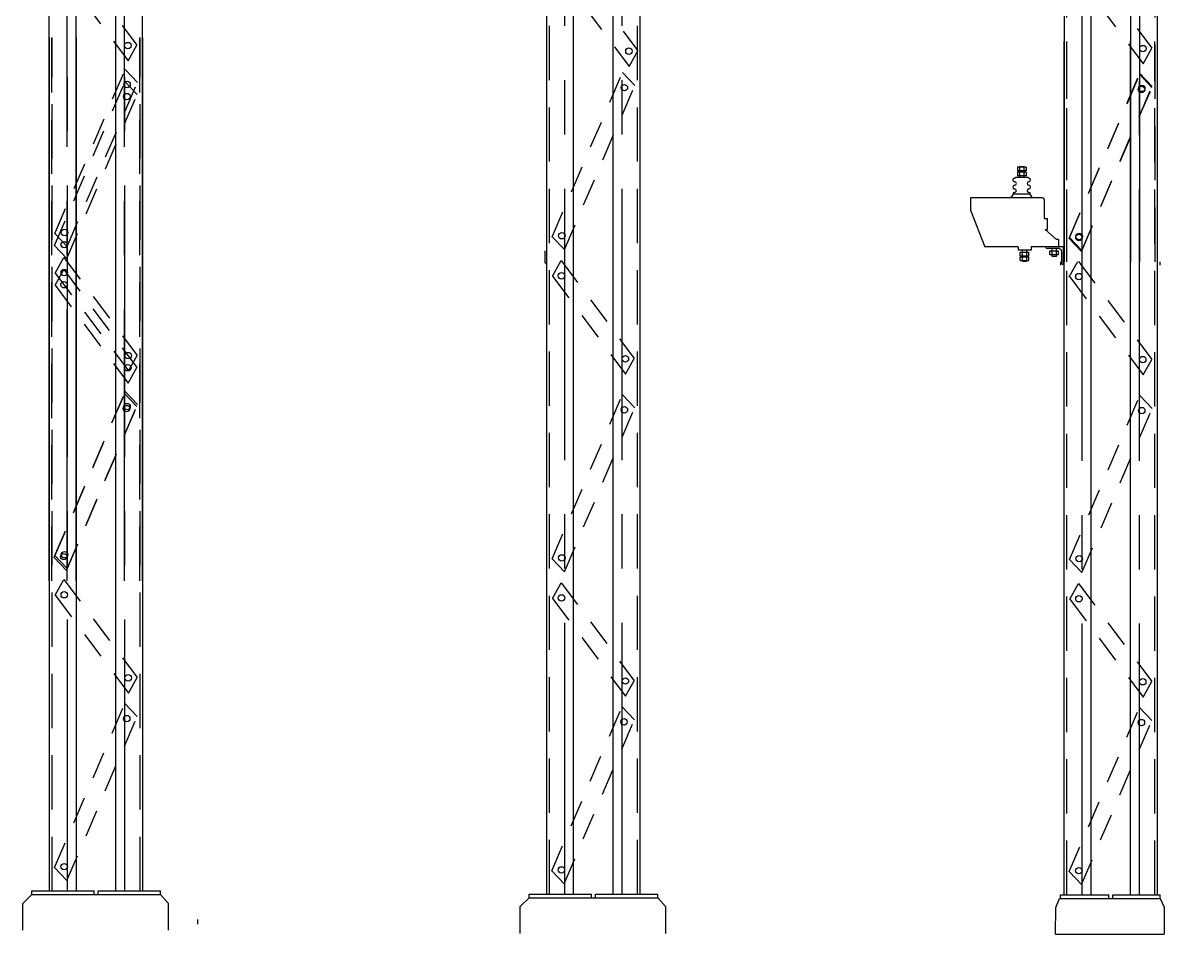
# Model space of a CAD drawing. Header units: inches. Extents: x 20.3 to 71.4, y 4.5 to 37.9.
# Drawn here: x 51.88 to 57.14, y 15.11 to 19.31 of the extents above; entities that cross this region are included whole.
import ezdxf

# ---------------------------------------------------------------- set-up
doc = ezdxf.new("R2010")
doc.units = ezdxf.units.IN
doc.header["$MEASUREMENT"] = 0
for name, pattern in [('CENTER', [2, 1.25, -0.25, 0.25, -0.25]), ('HIDDEN', [0.375, 0.25, -0.125]), ('HIDDEN2', [0.1875, 0.125, -0.0625])]:
    doc.linetypes.add(name, pattern=pattern)
for name, color, linetype in [('EST', 4, 'Continuous'), ('HUECO', 7, 'Continuous'), ('L50X5', 1, 'Continuous'), ('L75X7', 2, 'Continuous'), ('LAM10', 2, 'Continuous'), ('medidas', 3, 'Continuous'), ('MURO', 1, 'Continuous'), ('referencia', 2, 'Continuous')]:
    doc.layers.add(name, color=color, linetype=linetype)

msp = doc.modelspace()

# ---------------------------------------------------------------- linework, layer by layer
at = {"layer": 'EST', "color": 2}
for p, q in [((56.5024, 18.63975), (56.46291, 18.63975)), ((56.46291, 18.63975), (56.46291, 18.62329)), ((56.5024, 18.62329), (56.46291, 18.62329)), ((56.46291, 18.61724), (56.46291, 18.60078)), ((56.5024, 18.61724), (56.46291, 18.61724)), ((56.49253, 18.64192), (56.47278, 18.64192)), ((56.47278, 18.64192), (56.47278, 18.59256)), ((56.49253, 18.64192), (56.49253, 18.59256)), ((56.5024, 18.63975), (56.5024, 18.62329)), ((56.5024, 18.61724), (56.5024, 18.60078)), ((56.44975, 18.58926), (56.45469, 18.59256)), ((56.51062, 18.59256), (56.45469, 18.59256)), ((56.5024, 18.60078), (56.46291, 18.60078)), ((56.51556, 18.58926), (56.51062, 18.59256)), ((56.52379, 18.51522), (56.44152, 18.51522)), ((56.24736, 18.49877), (56.24736, 18.44241)), ((56.57809, 18.49877), (56.24736, 18.49877)), ((56.58632, 18.49054), (56.58632, 18.40371)), ((56.24736, 18.44241), (56.31318, 18.27334)), ((56.58632, 18.40371), (56.60062, 18.40371)), ((56.60062, 18.35252), (56.60062, 18.40371)), ((56.64226, 18.30625), (56.59075, 18.35252)), ((56.59075, 18.35252), (56.60062, 18.35252)), ((56.65213, 18.30625), (56.64226, 18.30625)), ((56.65213, 18.30625), (56.65213, 18.27334)), ((56.46593, 18.27334), (56.31318, 18.27334)), ((56.46593, 18.27334), (56.46593, 18.25689)), ((56.52571, 18.25689), (56.46593, 18.25689)), ((56.47607, 18.24866), (56.51556, 18.24866)), ((56.47607, 18.23221), (56.47607, 18.24866)), ((56.48595, 18.20753), (56.48595, 18.25689)), ((56.50569, 18.20753), (56.50569, 18.25689)), ((56.51556, 18.23221), (56.51556, 18.24866)), ((56.52571, 18.27334), (56.52571, 18.25689)), ((56.62251, 18.27334), (56.52571, 18.27334)), ((56.61264, 18.25445), (56.65213, 18.25445)), ((56.61264, 18.238), (56.61264, 18.25445)), ((56.62251, 18.22882), (56.62251, 18.26512)), ((56.65213, 18.27334), (56.64226, 18.27334)), ((56.64226, 18.22882), (56.64226, 18.26512)), ((56.65213, 18.238), (56.65213, 18.25445)), ((56.47607, 18.23221), (56.51556, 18.23221)), ((56.47607, 18.2097), (56.47607, 18.22615)), ((56.47607, 18.22615), (56.51556, 18.22615)), ((56.47607, 18.2097), (56.51556, 18.2097)), ((56.48595, 18.20753), (56.50569, 18.20753)), ((56.51556, 18.2097), (56.51556, 18.22615)), ((56.61264, 18.238), (56.65213, 18.238)), ((56.64226, 18.22882), (56.62251, 18.22882))]:
    msp.add_line(p, q, dxfattribs=at)
at = {"layer": 'EST', "color": 2, "linetype": 'Continuous'}
for p, q in [((54.29466, 18.19468), (54.29466, 18.27695)), ((56.67512, 18.27334), (56.59285, 18.27334)), ((56.65208, 18.26512), (56.60107, 18.26512)), ((56.67512, 18.19107), (56.67512, 18.27334))]:
    msp.add_line(p, q, dxfattribs=at)
for points in [[(54.29466, 18.19468, -0.4142136), (54.28643, 18.2029), (54.28643, 18.25391)], [(56.67512, 18.19107, -0.4142136), (56.66689, 18.1993), (56.66689, 18.25031)]]:
    msp.add_lwpolyline(points, format="xyb", dxfattribs=at)
at = {"layer": 'EST', "color": 2}
for centre, radius, start, end in [((56.44975, 18.58104), 0.00823, 90, 270), ((56.44975, 18.56458), 0.00823, 270, 90), ((56.51556, 18.56458), 0.00823, 90, 270), ((56.51556, 18.58104), 0.00823, 270, 90), ((56.35373, 18.5771), 0.11052, 314.86095, 325.94861), ((56.44975, 18.54813), 0.00823, 90, 270), ((56.44975, 18.51522), 0.00823, 90, 180), ((56.44975, 18.53168), 0.00823, 270, 90), ((56.51556, 18.53168), 0.00823, 90, 270), ((56.51556, 18.54813), 0.00823, 270, 90), ((56.51556, 18.51522), 0.00823, 0, 90), ((56.61158, 18.5771), 0.11052, 214.05139, 225.13905), ((56.57809, 18.49054), 0.00823, 360, 90)]:
    msp.add_arc(centre, radius, start, end, dxfattribs=at)
at = {"layer": 'EST', "color": 2, "linetype": 'Continuous'}
for centre, radius, start, end in [((56.60107, 18.27334), 0.00823, 180, 270), ((56.65208, 18.25031), 0.01481, 26.3878, 90), ((56.65208, 18.25031), 0.01481, 0, 26.3878)]:
    msp.add_arc(centre, radius, start, end, dxfattribs=at)
at = {"layer": 'HUECO', "color": 2}
for centre in [(52.36386, 19.2003), (57.04101, 19.18655), (54.67255, 19.17465), (52.36055, 19.02113), (54.65178, 19.00645), (57.0347, 18.99844), (57.0357, 19.00285), (52.3592, 18.96533), (52.07217, 18.33878), (54.3634, 18.32411), (56.74632, 18.3161), (56.74732, 18.3205), (52.07083, 18.28298), (52.07089, 18.15419), (54.36212, 18.13951), (56.74604, 18.13591), (52.06955, 18.09839), (52.3652, 17.77167), (52.36386, 17.71587), (54.65643, 17.75699), (57.04035, 17.75339), (52.35754, 17.52776), (52.36055, 17.5367), (54.65178, 17.52202), (57.0357, 17.51842), (52.06917, 16.84541), (52.07217, 16.85435), (54.3634, 16.83968), (56.74732, 16.83607), (52.07089, 16.66976), (54.36212, 16.65508), (56.74604, 16.65147), (52.3652, 16.28724), (54.65643, 16.27256), (57.04035, 16.26896), (52.35889, 16.09913), (54.65012, 16.08445), (57.03403, 16.08085), (52.07051, 15.41679), (54.36174, 15.40211), (56.74566, 15.3985)]:
    msp.add_circle(centre, 0.01481, dxfattribs=at)
at = {"layer": 'L50X5', "color": 2, "linetype": 'HIDDEN2'}
for p, q in [((52.06837, 19.65278), (52.40498, 19.20148)), ((54.37707, 19.62713), (54.71368, 19.17582)), ((56.74553, 19.63904), (57.08214, 19.18773)), ((52.02842, 19.58087), (52.36503, 19.12956)), ((56.70558, 19.56712), (57.04219, 19.11581)), ((54.33712, 19.55521), (54.67373, 19.1039)), ((52.36503, 19.12956), (52.40498, 19.20148)), ((54.67373, 19.1039), (54.71368, 19.17582)), ((57.04219, 19.11581), (57.08214, 19.18773)), ((52.02755, 18.33442), (52.35206, 19.09021)), ((52.40855, 19.0304), (52.35206, 19.09021)), ((54.31878, 18.31974), (54.64329, 19.07554)), ((54.69978, 19.01572), (54.64329, 19.07554)), ((56.7017, 18.31173), (57.0262, 19.06753)), ((56.7027, 18.31614), (57.0272, 19.07193)), ((57.08269, 19.00771), (57.0262, 19.06753)), ((57.08369, 19.01212), (57.0272, 19.07193)), ((52.02621, 18.27862), (52.35071, 19.03441)), ((52.08404, 18.27461), (52.40855, 19.0304)), ((52.4072, 18.9746), (52.35071, 19.03441)), ((54.37527, 18.25993), (54.69978, 19.01572)), ((56.75819, 18.25192), (57.08269, 19.00771)), ((56.75919, 18.25633), (57.08369, 19.01212)), ((52.0827, 18.21881), (52.4072, 18.9746)), ((52.08404, 18.27461), (52.02755, 18.33442)), ((54.37527, 18.25993), (54.31878, 18.31974)), ((56.75819, 18.25192), (56.7017, 18.31173)), ((56.75919, 18.25633), (56.7027, 18.31614)), ((52.0827, 18.21881), (52.02621, 18.27862)), ((52.02977, 18.15224), (52.06972, 18.22416)), ((52.06972, 18.22416), (52.40633, 17.77285)), ((54.321, 18.13756), (54.36095, 18.20948)), ((54.36095, 18.20948), (54.69756, 17.75817)), ((56.70145, 18.13396), (56.74141, 18.20587)), ((56.74487, 18.20587), (57.08148, 17.75457)), ((52.02842, 18.09644), (52.06837, 18.16835)), ((52.02977, 18.15224), (52.36638, 17.70093)), ((52.06837, 18.16835), (52.40498, 17.71705)), ((52.02842, 18.09644), (52.36503, 17.64513)), ((54.321, 18.13756), (54.65761, 17.68625)), ((56.70491, 18.13396), (57.04152, 17.68265)), ((52.36638, 17.70093), (52.40633, 17.77285)), ((54.65761, 17.68625), (54.69756, 17.75817)), ((57.04152, 17.68265), (57.08148, 17.75457)), ((52.36503, 17.64513), (52.40498, 17.71705)), ((52.02454, 16.84105), (52.34905, 17.59684)), ((52.02755, 16.84999), (52.35206, 17.60578)), ((52.40554, 17.53703), (52.34905, 17.59684)), ((52.40855, 17.54597), (52.35206, 17.60578)), ((54.31878, 16.83531), (54.64329, 17.59111)), ((54.69978, 17.53129), (54.64329, 17.59111)), ((56.7027, 16.83171), (57.0272, 17.5875)), ((57.08369, 17.52769), (57.0272, 17.5875)), ((52.08103, 16.78124), (52.40554, 17.53703)), ((52.08404, 16.79018), (52.40855, 17.54597)), ((54.37527, 16.7755), (54.69978, 17.53129)), ((56.75919, 16.7719), (57.08369, 17.52769)), ((52.08103, 16.78124), (52.02454, 16.84105)), ((52.08404, 16.79018), (52.02755, 16.84999)), ((54.37527, 16.7755), (54.31878, 16.83531)), ((56.75919, 16.7719), (56.7027, 16.83171)), ((52.02977, 16.66781), (52.06972, 16.73973)), ((52.06972, 16.73973), (52.40633, 16.28842)), ((54.321, 16.65313), (54.36095, 16.72505)), ((54.36095, 16.72505), (54.69756, 16.27374)), ((56.70491, 16.64953), (56.74487, 16.72144)), ((56.74487, 16.72144), (57.08148, 16.27013)), ((52.02977, 16.66781), (52.36638, 16.2165)), ((54.321, 16.65313), (54.65761, 16.20182)), ((56.70491, 16.64953), (57.04152, 16.19822)), ((52.36638, 16.2165), (52.40633, 16.28842)), ((54.65761, 16.20182), (54.69756, 16.27374)), ((57.04152, 16.19822), (57.08148, 16.27013)), ((52.02589, 15.41242), (52.35039, 16.16822)), ((52.40688, 16.1084), (52.35039, 16.16822)), ((54.31712, 15.39774), (54.64162, 16.15354)), ((54.69811, 16.09372), (54.64162, 16.15354)), ((56.70104, 15.39414), (57.02554, 16.14993)), ((57.08203, 16.09012), (57.02554, 16.14993)), ((52.08238, 15.35261), (52.40688, 16.1084)), ((54.37361, 15.33793), (54.69811, 16.09372)), ((56.75753, 15.33433), (57.08203, 16.09012)), ((52.08238, 15.35261), (52.02589, 15.41242)), ((54.37361, 15.33793), (54.31712, 15.39774)), ((56.75753, 15.33433), (56.70104, 15.39414))]:
    msp.add_line(p, q, dxfattribs=at)
at = {"layer": 'L75X7', "color": 2}
for p, q in [((56.67924, 18.2045), (56.67924, 21.82672)), ((56.80265, 18.2045), (56.80265, 21.80454)), ((56.98507, 18.2045), (56.98507, 21.80454)), ((57.10848, 18.2045), (57.10848, 21.82461)), ((52.00209, 16.73382), (52.00209, 20.52981)), ((52.12549, 16.73382), (52.12549, 20.53273)), ((52.30791, 16.73382), (52.30791, 20.53097)), ((52.43132, 16.73382), (52.43132, 20.51462)), ((54.29466, 15.29051), (54.29466, 19.75591)), ((54.41807, 15.29051), (54.41807, 19.75438)), ((54.60049, 15.29051), (54.60049, 19.75591)), ((54.7239, 15.29051), (54.7239, 19.75285)), ((52.00343, 15.30519), (52.00343, 19.23774)), ((52.12684, 15.30519), (52.12684, 19.23774)), ((52.30926, 15.30519), (52.30926, 19.23774)), ((52.43267, 15.30519), (52.43267, 19.23774)), ((56.67858, 15.28691), (56.67858, 19.21946)), ((56.80198, 15.28691), (56.80198, 19.21946)), ((56.9844, 15.28691), (56.9844, 19.21946)), ((57.10781, 15.28691), (57.10781, 19.21946))]:
    msp.add_line(p, q, dxfattribs=at)
at = {"layer": 'L75X7', "color": 2, "linetype": 'HIDDEN'}
for p, q in [((56.69076, 18.2045), (56.69076, 21.80454)), ((57.09696, 18.2045), (57.09696, 21.80243)), ((52.0136, 16.73382), (52.0136, 20.53156)), ((52.4198, 16.73382), (52.4198, 20.51345)), ((54.30618, 15.29051), (54.30618, 19.75591)), ((54.71238, 15.29051), (54.71238, 19.75438)), ((52.01495, 15.30519), (52.01495, 19.23774)), ((52.42115, 15.30519), (52.42115, 19.23774)), ((56.6901, 15.28691), (56.6901, 19.21946)), ((57.09629, 15.28691), (57.09629, 19.21946))]:
    msp.add_line(p, q, dxfattribs=at)
at = {"layer": 'L75X7', "color": 2, "linetype": 'CENTER'}
for p, q in [((56.76151, 18.2045), (56.76151, 21.80982)), ((57.0262, 18.2045), (57.0262, 21.80665)), ((52.08436, 16.73382), (52.08436, 20.53097)), ((52.34905, 16.73382), (52.34905, 20.51637)), ((54.37693, 15.29051), (54.37693, 19.75285)), ((54.64162, 15.29051), (54.64162, 19.74825)), ((52.0857, 15.30519), (52.0857, 19.23774)), ((52.35039, 15.30519), (52.35039, 19.23774)), ((56.76085, 15.28691), (56.76085, 19.21946)), ((57.02554, 15.28691), (57.02554, 19.21946))]:
    msp.add_line(p, q, dxfattribs=at)
at = {"layer": 'LAM10', "color": 2}
for p, q in [((56.66212, 18.18805), (56.66214, 18.2045)), ((57.12088, 18.18805), (57.12086, 18.2045)), ((51.92116, 15.30519), (52.20911, 15.30519)), ((51.92116, 15.28874), (51.92116, 15.30519)), ((52.20911, 15.28874), (52.20911, 15.30519)), ((52.22699, 15.28874), (52.22699, 15.30519)), ((52.22699, 15.30519), (52.51494, 15.30519)), ((52.51494, 15.28874), (52.51494, 15.30519)), ((51.92116, 15.28874), (52.20911, 15.28874)), ((52.22699, 15.28874), (52.51494, 15.28874)), ((54.21239, 15.29051), (54.50034, 15.29051)), ((54.21239, 15.27406), (54.21239, 15.29051)), ((54.21239, 15.27406), (54.50034, 15.27406)), ((54.50034, 15.27406), (54.50034, 15.29051)), ((54.51822, 15.27406), (54.51822, 15.29051)), ((54.51822, 15.29051), (54.80617, 15.29051)), ((54.51822, 15.27406), (54.80617, 15.27406)), ((54.80617, 15.27406), (54.80617, 15.29051)), ((56.65619, 15.27046), (56.88425, 15.27046)), ((56.66145, 15.27046), (56.66147, 15.28691)), ((56.66147, 15.28691), (56.88425, 15.28691)), ((56.88425, 15.27046), (56.88425, 15.28691)), ((56.90213, 15.27046), (56.90213, 15.28691)), ((56.90213, 15.28691), (57.12019, 15.28691)), ((56.90213, 15.27046), (57.12021, 15.27046)), ((57.12021, 15.27046), (57.12019, 15.28691))]:
    msp.add_line(p, q, dxfattribs=at)
at = {"layer": 'medidas', "color": 40, "true_color": 0xf8d731}
for q in [(57.11482, 15.10591), (57.13898, 15.10591)]:
    msp.add_line((56.63898, 15.10591), q, dxfattribs=at)
at = {"layer": 'MURO', "color": 2}
for points in [[(51.88003, 15.1242), (51.88003, 15.2476), (51.92116, 15.28874), (52.51494, 15.28874), (52.54939, 15.24837), (52.54939, 15.1242)], [(54.17126, 15.10952), (54.17126, 15.23292), (54.21239, 15.27406), (54.80617, 15.27406), (54.84062, 15.2337), (54.84062, 15.10952)], [(56.63898, 15.10591), (56.63963, 15.22932), (56.65619, 15.27046), (57.12021, 15.27046), (57.13898, 15.23009), (57.13898, 15.10591)]]:
    msp.add_lwpolyline(points, dxfattribs=at)
at = {"layer": 'referencia'}
msp.add_line((52.68533, 15.17291), (52.68533, 15.15221), dxfattribs=at)

doc.saveas('drawing.dxf')
